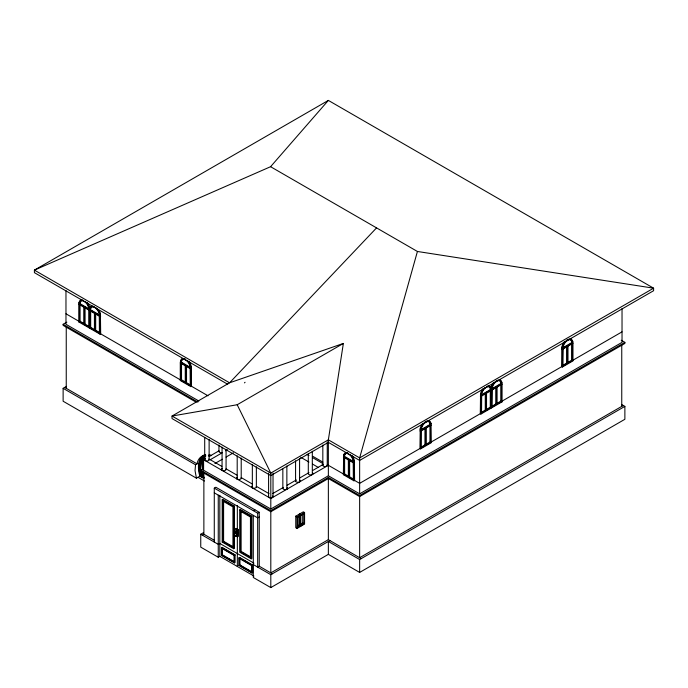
<?xml version="1.0" encoding="UTF-8"?>
<svg xmlns="http://www.w3.org/2000/svg" width="688" height="688" viewBox="0 0 688 688"><rect width="100%" height="100%" fill="white"/><g stroke="black" fill="none" stroke-linecap="round" stroke-linejoin="round"><path stroke-width="1.03" d="M205.772 455.043A26.144 15.093 60 0 0 197.164 463.093L197.095 463.875L195.538 464.778L195.031 470.609L196.433 478.194L199.873 476.208A26.144 15.093 60 0 1 204.706 454.699M327.247 441.851L327.247 465.286L328.357 465.286L359.643 483.346L419.964 448.516L420.222 428.572A7.379 4.266 -60 0 1 422.656 423.507M430.31 422.75L430.585 424.874L421.202 430.292L420.574 429.931L420.738 428.435M419.964 430.886L420.6 431.238L420.85 428.934A7.379 4.266 -60 0 1 425.889 421.555A7.379 4.266 -60 0 1 430.937 423.111L431.195 442.754L420.592 448.877L419.964 448.516M431.488 441.859L480.293 413.686L480.551 393.742A7.379 4.266 -60 0 1 482.985 388.677M491.284 388.514L490.664 388.152L490.914 407.571L481.523 412.989L481.686 393.966A6.639 3.827 -60 0 1 486.218 387.335A6.639 3.827 -60 0 1 490.75 388.737L492.075 389.374L501.457 383.956L501.294 382.648A6.639 3.827 -60 0 0 496.762 381.247A6.639 3.827 -60 0 0 492.23 387.877L492.075 406.9L491.447 406.539L495.824 404.011L496.452 404.372L496.452 386.725M490.862 389.821L491.094 387.654A7.379 4.266 -60 0 1 493.528 382.588M490.914 390.646L490.286 390.285L485.909 392.814L486.528 393.175L486.528 410.1L485.909 409.738L490.286 407.21L491.516 407.924L491.722 388.015A7.379 4.266 -60 0 1 498.112 380.06M561.752 349.022L562.001 346.718A7.379 4.266 -60 0 1 564.427 341.652M572.081 340.895L572.356 343.02L562.973 348.438L562.345 348.076L562.509 346.58M99.055 310.4A7.379 4.266 60 0 1 100.405 313.883L100.672 333.826L100.044 334.187L78.836 321.95L78.836 304.311L80.066 303.7L80.229 302.393A6.639 3.827 60 0 1 83.549 300.475M208 395.798L90.051 327.72L90.051 310.185L90.833 308.516A6.639 3.827 60 0 1 94.153 306.599M181.142 360.744L181.168 360.512A7.379 4.266 60 0 1 182.518 358.586M180.892 380.163L180.892 362.636L181.675 360.959A6.639 3.827 60 0 1 184.995 359.041M351.912 455.43A7.379 4.266 60 0 1 354.346 460.496L354.604 480.439L353.976 480.8L343.372 474.677L343.639 455.035A7.379 4.266 60 0 1 347.328 452.902M344.258 454.673L343.604 455.267M343.983 474.324L343.983 456.798L344.774 455.121A6.639 3.827 60 0 1 348.085 453.203M227.719 384.265L34.4 272.654L34.4 270.126L328.357 100.405L653.6 288.186L653.6 290.714L359.643 460.427L328.357 442.367L270.805 475.597L172.026 418.562L172.026 416.034L229.577 382.812L343.364 343.441L328.357 439.838L328.357 475.795L270.805 509.017L203.588 470.214L203.605 457.959L203.295 469.68M376.56 227.883L229.577 382.812L34.4 270.126L270.582 166.702L417.418 251.473L359.643 457.898L359.643 493.846L328.357 475.795M205.738 455.869L202.607 457.933L200.251 462.62L199.709 468.898L200.905 475.391L204.173 477.274M202.607 457.933L200.561 462.439L200.027 468.717L201.223 475.21L202.917 476.191L202.917 472.088M202.857 459.386L200.93 462.766L200.406 468.906L201.515 474.944L202.539 475.537L201.833 474.763L200.715 468.726L201.249 462.585L202.048 460.986M234.926 532.89L236.251 532.839C237.962 533.243 236.414 534.739 235.468 532.383A1.324 0.765 60 0 0 236.87 534.137A1.324 0.765 60 0 0 236.87 532.254A1.324 0.765 60 0 0 235.468 532.383L235.778 532.873M270.582 166.702L328.357 100.405M237.652 533.286L236.56 533.742L235.984 533.217L236.552 533.639A1.324 0.765 60 0 0 237.644 533.467A1.324 0.765 60 0 0 236.801 531.712A1.324 0.765 60 0 0 235.778 532.202L234.995 532.839C236.526 533.269 234.522 531.962 235.468 533.415M203.295 458.139L205.66 456.574M79.068 302.539L79.688 302.178L79.447 304.062L88.829 309.48L88.829 327.015L65.971 313.797M79 303.098L79.619 302.737A6.639 3.827 60 0 1 84.134 301.353A6.639 3.827 60 0 1 88.666 307.983L88.829 309.48M79.447 304.664L80.066 304.302L84.452 306.831L83.824 307.192L83.824 324.125L84.452 323.764L80.066 321.236L78.836 321.95M89.457 309.72L85.071 307.192L84.452 307.553L84.452 324.487L85.071 324.125L89.457 326.654M89.208 308.387L89.836 308.026M89.672 308.654L90.326 308.061A7.379 4.266 60 0 1 91.676 306.143M196.028 402.119L63.124 325.381L63.124 324.297L66.848 322.147M90.076 310.082L89.423 310.426L89.44 328.073L90.678 327.359L94.179 329.38M99.812 314.511L100.439 314.149M99.88 315.156L100.508 314.794M82.784 300.166A7.379 4.266 60 0 0 79.094 302.299L78.845 304.32L100.027 316.549L100.672 316.196M95.056 329.887L94.428 330.249L94.428 313.315M95.675 330.249L95.056 330.61L95.056 313.676L95.675 313.315L95.675 330.249L100.061 332.768L99.433 333.13L99.27 314.106A6.639 3.827 60 0 0 94.738 307.476A6.639 3.827 60 0 0 90.205 308.878L90.051 310.185L99.433 315.603M196.433 478.194L63.124 401.233L63.124 388.324L66.538 386.355M180.91 362.524L180.282 362.886L180.282 380.516L190.886 386.639L191.513 386.278L191.247 366.334A7.379 4.266 60 0 0 188.822 361.269M180.892 363.238L181.52 362.877L184.143 364.391M189.148 367.28L186.525 365.767L185.898 366.128L185.898 383.053L186.525 382.691L190.903 385.22L190.275 385.581L190.112 366.558A6.639 3.827 60 0 0 185.579 359.927A6.639 3.827 60 0 0 181.047 361.32L180.892 362.636L190.275 368.046L190.817 366.936M190.653 366.962L191.281 366.601M190.722 367.598L191.35 367.237M190.275 368.656L190.903 368.295L190.886 386.639M185.579 359.317A7.379 4.266 60 0 0 180.54 360.873L180.299 362.894L190.868 369L191.513 368.648M180.282 380.516L181.52 379.802L185.02 381.823M417.418 251.473L653.6 288.186L359.643 457.898L328.357 439.838L270.805 473.069L172.026 416.034L237.197 404.742L343.364 343.441M328.357 465.286L270.805 498.516L203.588 459.704L205.377 458.681M208.946 456.617L218.75 450.958M209.126 439.486L209.126 459.704L210.236 459.704L222.052 452.885M225.69 450.786L227.513 449.737M621.23 340.25L624.876 342.357L624.876 343.441L359.643 496.581L328.357 478.521L270.805 511.743L200.75 471.297L200.75 470.214L203.528 468.605M214.888 463.523L222.319 459.231M226.034 457.09L233.473 452.799M204.99 455.224A25.551 14.749 60 0 0 198.892 468.829L200.199 475.915L204.224 477.885M214.278 542.049L214.278 488.136L215.834 487.233L259.238 512.285L259.238 566.207L272.371 573.792M222.207 499.798L222.835 499.436L234.333 506.076L234.333 548.353L233.714 548.714L222.207 542.075L222.207 499.798L233.714 506.437L234.333 506.076M239.725 509.911L240.344 509.55L251.851 516.189L251.851 558.467L251.223 558.828L239.725 552.189L239.725 509.911L251.223 516.55L251.851 516.189M253.932 576.045L219.825 556.351L218.259 557.254L200.75 547.141L200.75 534.241L203.528 532.632M272.629 493.631L283.533 487.328M287.171 485.229L296.261 479.983A2.348 1.359 0 0 0 296.261 481.901A2.348 1.359 0 0 0 299.581 481.901A2.348 1.359 0 0 0 299.581 479.983M299.899 477.885L308.989 472.639M312.627 470.532L323.093 464.495M202.306 535.144L203.872 534.241L213.994 540.089M343.983 457.4L344.611 457.038L344.611 473.963L343.372 474.677M253.296 510.659L254.861 509.756M240.49 551.742L241.118 551.38L251.086 557.134L250.458 557.495L240.49 551.742L240.49 511.244L250.458 516.998L251.086 516.636M214.278 488.136L257.673 513.188L259.238 512.285M235.778 532.254L235.778 528.771L236.405 528.41L238.28 529.493L238.28 536.356L237.652 536.717L235.778 535.634M353.744 461.123L354.372 460.762M353.813 461.76L354.44 461.399M353.916 461.098L353.365 462.207L343.983 456.798L344.146 455.482A6.639 3.827 60 0 1 348.678 454.089A6.639 3.827 60 0 1 353.211 460.719L353.365 479.742L353.993 479.381L353.993 462.456M259.238 516.98L257.673 517.883L214.278 492.832M235.778 528.771L237.652 529.855L238.28 529.493M200.75 470.214L270.805 510.659L328.357 477.438L359.643 495.498L624.876 342.357M343.389 457.056L353.967 463.162L354.604 462.809M222.207 542.075L222.835 541.714M233.567 547.02L232.94 547.381L232.94 506.884L222.972 501.131L222.972 541.628L223.6 541.267L233.567 547.02L233.567 506.523M420.574 429.931L429.957 424.513L430.585 424.874L430.585 442.401L421.202 447.819L420.574 447.458L424.952 444.93L425.58 445.291L425.58 427.644L429.957 425.115L429.957 442.04L425.58 444.568L426.207 444.93L426.207 428.005L425.58 427.644M480.903 395.101L490.286 389.683L491.473 390.32L491.258 388.281A7.379 4.266 -60 0 0 487.568 386.149M491.447 389.012L500.83 383.594L501.457 383.956L501.457 401.482M562.345 348.076L571.728 342.658L572.356 343.02L572.356 360.555L571.728 360.194L568.228 362.215M422.329 429.518L424.952 428.005L424.952 444.93M480.903 395.703L485.281 393.175L485.909 393.536L485.909 410.461L485.281 410.1L480.903 412.628M492.324 389.107L494.947 387.593M497.329 386.217L499.952 384.704M564.1 347.672L566.723 346.15L566.723 363.083L562.345 365.612L562.973 365.973L622.029 331.857M567.351 345.789L571.728 343.26L571.728 360.194M481.523 395.462L490.914 390.044M420.6 431.238L431.178 425.132M499.376 379.939A7.379 4.266 -60 0 1 501.801 382.193L502.051 384.214L480.929 396.408L480.293 396.056M561.735 366.67L562.363 367.031L562.621 347.079A7.379 4.266 -60 0 1 567.66 339.7A7.379 4.266 -60 0 1 572.708 341.257L572.949 343.278L562.38 349.384L561.735 349.031L561.735 366.67L492.075 406.9M221.459 547.725L222.086 547.364L235.081 554.863L235.081 562.552L234.453 562.913L221.459 555.405L221.459 547.725L234.453 555.225L235.081 554.863M221.811 548.336L234.101 555.431L234.101 562.302L221.811 555.207L221.811 548.336L222.439 547.975L234.728 555.07M348.988 476.492L348.36 476.853L348.36 459.928M349.616 476.853L348.988 477.214L348.988 460.289L349.616 459.928L349.616 476.853L353.993 479.381M221.459 555.405L222.439 554.846L233.851 561.434M295.763 516.189L303.322 511.829L304.569 512.543L304.569 524.067L297.018 528.427L295.763 527.705L295.763 516.189L297.018 516.912L304.569 512.543M502.068 384.205L502.068 401.835L500.83 401.121L496.452 403.65L497.08 404.011L497.08 387.086M480.293 413.686L480.912 414.047L502.068 401.835M562.363 367.031L572.966 360.908L572.966 343.269M238.977 557.839L239.596 557.478L252.599 564.977L252.599 572.665L251.971 573.027L238.977 565.519L238.977 557.839L251.971 565.338L251.971 573.027M239.329 558.45L239.949 558.088L252.247 565.183L252.247 572.055L251.619 572.416L239.329 565.321L239.329 558.45L251.619 565.545L252.599 564.977M297.242 526.157L298.979 525.15L300.226 525.873M300.364 524.351L302.711 522.992L303.967 523.714L303.967 513.601L297.62 517.264L297.62 527.378L303.967 523.714M359.643 493.846L622.029 342.357L622.029 308.645M238.977 565.519L239.949 564.96L252.247 572.055M259.238 566.207L257.673 567.11L257.673 513.188M361.2 558.622L328.357 539.659L270.805 572.889L270.805 510.659M253.296 564.581L270.805 574.686L329.922 540.562M253.296 515.355L253.296 577.481L270.805 587.595L328.357 554.365L359.643 572.425L624.876 419.284L624.876 406.384L621.479 404.424M623.311 405.481L359.643 557.719L359.643 495.498M328.357 554.365L328.357 541.465L359.643 559.525L624.876 406.384M235.09 532.796L236.552 533.639M208.541 455.267L210.562 455.181M208.378 455.43L210.958 455.327M208.928 455.576L210.648 455.508M203.588 459.704L204.706 459.704L204.706 437.353M321.717 465.286L322.827 465.286L322.827 445.05M236.38 533.604L236.173 533.484M572.106 341.136L572.734 341.497M572.803 342.056L572.175 341.695A6.639 3.827 -60 0 0 567.66 340.311A6.639 3.827 -60 0 0 563.128 346.941L562.973 365.973M561.967 346.984L562.595 347.345M561.898 347.629L562.526 347.99M562.345 348.678L562.973 349.04M566.723 363.083L567.351 363.445L567.351 346.511M501.208 382.064L501.836 382.425M501.277 382.631L501.905 382.992M501.457 384.558L500.83 384.196L500.83 401.121M496.452 387.447L495.824 387.086L495.824 404.011M491.069 387.92L491.696 388.281M491 388.565L491.628 388.926M491.447 389.614L492.075 389.976M490.879 389.941L491.516 390.294M480.525 394.009L481.144 394.37M480.456 394.654L481.075 395.015M430.335 422.982L430.963 423.344M431.032 423.911L430.404 423.55A6.639 3.827 -60 0 0 425.889 422.165A6.639 3.827 -60 0 0 421.357 428.796L421.202 447.819M420.196 428.839L420.824 429.2M420.127 429.484L420.755 429.845M420.574 430.533L421.202 430.894M429.957 442.04L430.585 442.401M80.066 303.7L89.457 309.118M90.678 309.824L99.201 314.751M181.52 362.275L190.903 367.684M344.611 456.436L353.993 461.846M94.179 312.447L90.678 310.426L90.678 327.359M96.552 313.823L98.307 314.837M345.488 457.546L348.111 459.059M350.493 460.427L352.239 461.442M344.611 473.963L348.111 475.984M312.842 456.333L322.887 462.13M307.132 454.484L308.989 455.551M312.687 457.683L322.853 463.557M300.665 457.245L308.989 462.052M312.687 464.185L318.234 467.393M198.875 401.035L65.971 324.297L65.971 290.585M63.124 324.297L197.886 402.11M210.236 459.704L221.82 466.395M226.275 468.967L236.964 475.133M241.411 477.704L252.1 483.879M256.555 486.45L269.025 493.649M299.581 513.979L300.837 514.701L300.837 526.225M298.979 514.332L300.226 515.054L300.226 526.578M64.689 387.421L197.095 463.875M63.124 388.324L195.538 464.778M200.199 475.915L203.915 478.065M199.873 476.208L203.553 478.341M197.998 477.291L204.448 481.015M242.021 511.408L243.836 512.448M222.972 541.628L232.94 547.381M253.932 563.145L219.825 543.451L218.259 544.354L200.75 534.241M234.152 562.019L222.086 555.044L222.086 547.364M239.596 565.158L252.599 572.665M237.197 404.742L270.805 473.069L270.805 509.017M200.509 475.735L199.21 468.648A25.551 14.749 60 0 1 205.299 455.043M571.728 342.658L571.573 341.351A6.639 3.827 -60 0 0 570.352 339.623M501.423 383.852L501.182 381.831A7.379 4.266 -60 0 0 499.832 379.914M500.83 383.594L500.666 382.287A6.639 3.827 -60 0 0 498.482 380.258M490.286 389.683L490.123 388.376A6.639 3.827 -60 0 0 486.803 386.458M429.957 424.513L429.802 423.197A6.639 3.827 -60 0 0 428.581 421.469M353.967 463.162L353.718 460.857A7.379 4.266 60 0 0 350.029 454.458M190.868 369L190.628 366.695A7.379 4.266 60 0 0 186.93 360.297M100.027 316.549L99.786 314.244A7.379 4.266 60 0 0 96.088 307.854M89.904 308.671L89.801 307.76A7.379 4.266 60 0 0 87.367 302.694M621.754 344.507L621.754 406.384M567.978 346.15L567.978 363.083M490.836 389.967L490.836 407.597M490.286 390.285L490.286 407.21M485.281 393.175L485.281 410.1M480.912 414.047L481.179 394.104A7.379 4.266 -60 0 1 484.868 387.714M420.592 431.247L420.592 448.877M359.643 559.525L359.643 572.425M353.976 463.17L353.976 480.8M328.357 477.438L328.357 478.521M328.357 478.848L328.357 539.659M312.309 451.285L312.309 474.557M308.301 453.581L308.301 473.593M302.711 513.893L302.711 522.992M299.581 458.629L299.581 481.901M299.581 516.705L299.581 524.798M298.979 516.052L298.979 525.15M297.018 516.912L297.018 528.427M295.573 460.831L295.573 480.938M286.862 465.982L286.862 489.245M282.845 469.147L282.845 488.291M273.024 473.189L273.024 496.598M270.805 574.686L270.805 587.595M268.595 473.189L268.595 496.598M256.357 466.842L256.357 486.898M252.341 464.589L252.341 487.852M251.619 565.545L251.619 572.416M251.223 516.55L251.223 558.828M250.458 516.998L250.458 557.495M241.213 458.07L241.213 478.151M241.118 511.949L241.118 551.38M239.949 558.088L239.949 564.96M237.652 529.855L237.652 536.717M237.343 505.413L237.343 528.952L236.715 529.313L236.405 531.841L236.715 536.176M237.343 535.814L237.343 566.465M237.197 455.843L237.197 479.115M236.251 533.561L236.251 536.451M234.453 555.225L234.453 562.913M233.714 506.437L233.714 548.714M226.068 449.316L226.068 469.405M223.6 500.769L223.6 541.267M222.439 547.975L222.439 554.846M222.061 447.097L222.061 470.368M219.825 495.3L219.825 556.351M218.956 444.998L218.956 451.397M218.259 495.136L218.259 557.254M203.872 472.364L203.872 534.241M203.605 472.647L203.295 475.976L203.295 472.828M202.917 457.752L202.917 470.042M202.539 459.567L202.539 469.147M202.539 471.28L202.539 475.537M186.525 365.767L186.525 382.691M185.27 365.767L185.27 382.691M181.52 362.877L181.52 379.802M100.061 315.844L100.044 334.187M85.071 307.192L85.071 324.125M80.066 304.302L80.066 321.236M79.455 303.95L79.447 321.597M66.246 326.447L66.246 388.324M209.083 455.215A26.144 15.093 60 0 1 211.018 455.705M79.722 301.937A7.379 4.266 60 0 1 81.072 300.02M85.484 301.731A7.379 4.266 60 0 1 89.173 308.121L89.423 310.426L89.698 308.422A7.379 4.266 60 0 1 93.387 306.289M99.433 312.171A6.639 3.827 60 0 1 99.898 313.745M489.28 386.002A7.379 4.266 -60 0 1 490.63 387.92M570.73 338.978A7.379 4.266 -60 0 1 571.556 339.743M428.959 420.824A7.379 4.266 -60 0 1 429.785 421.598M344.783 453.521A7.379 4.266 60 0 1 345.608 452.747M492.075 385.942A6.639 3.827 -60 0 1 492.823 384.386M562.973 345.006A6.639 3.827 -60 0 1 563.721 343.45M567.041 339.949A6.639 3.827 -60 0 1 568.254 339.433M425.27 421.804A6.639 3.827 -60 0 1 426.483 421.288M225.991 469.061A2.348 1.359 0 0 1 223.11 470.721A2.348 1.359 0 0 1 222.061 468.451M256.271 486.545A2.348 1.359 0 0 1 253.7 488.239A2.348 1.359 0 0 1 251.971 486.218M241.135 477.799A2.348 1.359 0 0 1 238.254 479.459A2.348 1.359 0 0 1 237.197 477.188M287.231 487.611A2.348 1.359 0 0 1 285.193 489.65A2.348 1.359 0 0 1 283.164 487.611M312.687 472.914A2.348 1.359 0 0 1 310.649 474.952A2.348 1.359 0 0 1 308.611 472.914M208.834 459.068A2.21 1.273 0 0 1 208.18 460.754A2.21 1.273 0 0 1 205.222 460.53A2.21 1.273 0 0 1 205.351 458.801M272.723 495.953A2.21 1.273 0 0 1 271.098 497.863A2.21 1.273 0 0 1 268.673 496.263M327.178 464.959A2.21 1.273 0 0 1 324.753 466.55A2.21 1.273 0 0 1 323.119 464.649M221.914 452.713A2.348 1.359 0 0 1 219.033 451.053M244.489 382.898A2.348 1.359 0 0 1 245.091 382.296M234.883 535.84L235.752 535.909L234.883 535.84M235.821 536.382L236.689 536.451L235.821 536.382"/></g></svg>
